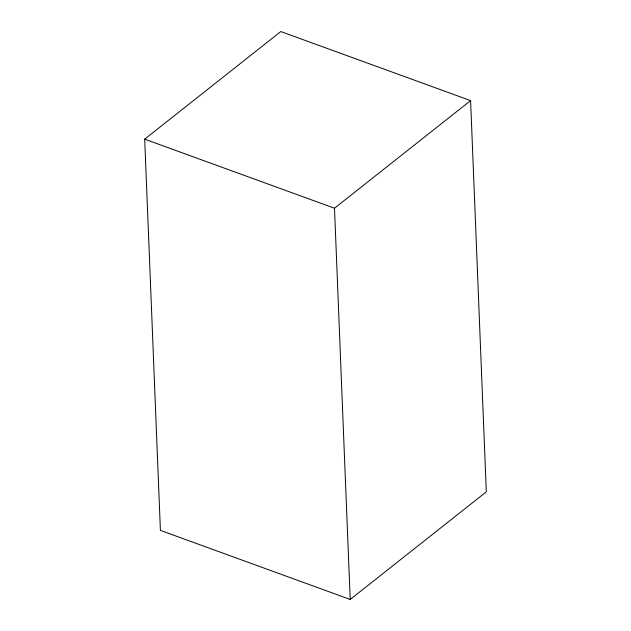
<?xml version="1.0" encoding="UTF-8"?>
<svg xmlns="http://www.w3.org/2000/svg" width="631" height="631" viewBox="0 0 631 631"><rect width="100%" height="100%" fill="white"/><g stroke="black" fill="none" stroke-linecap="round" stroke-linejoin="round"><path stroke-width="0.95" d="M144.688 139.159L280.795 31.55L470.6 100.613L486.312 491.841L350.205 599.45L160.4 530.387L144.688 139.159L334.493 208.222L470.6 100.613M334.493 208.222L350.205 599.45"/></g></svg>
